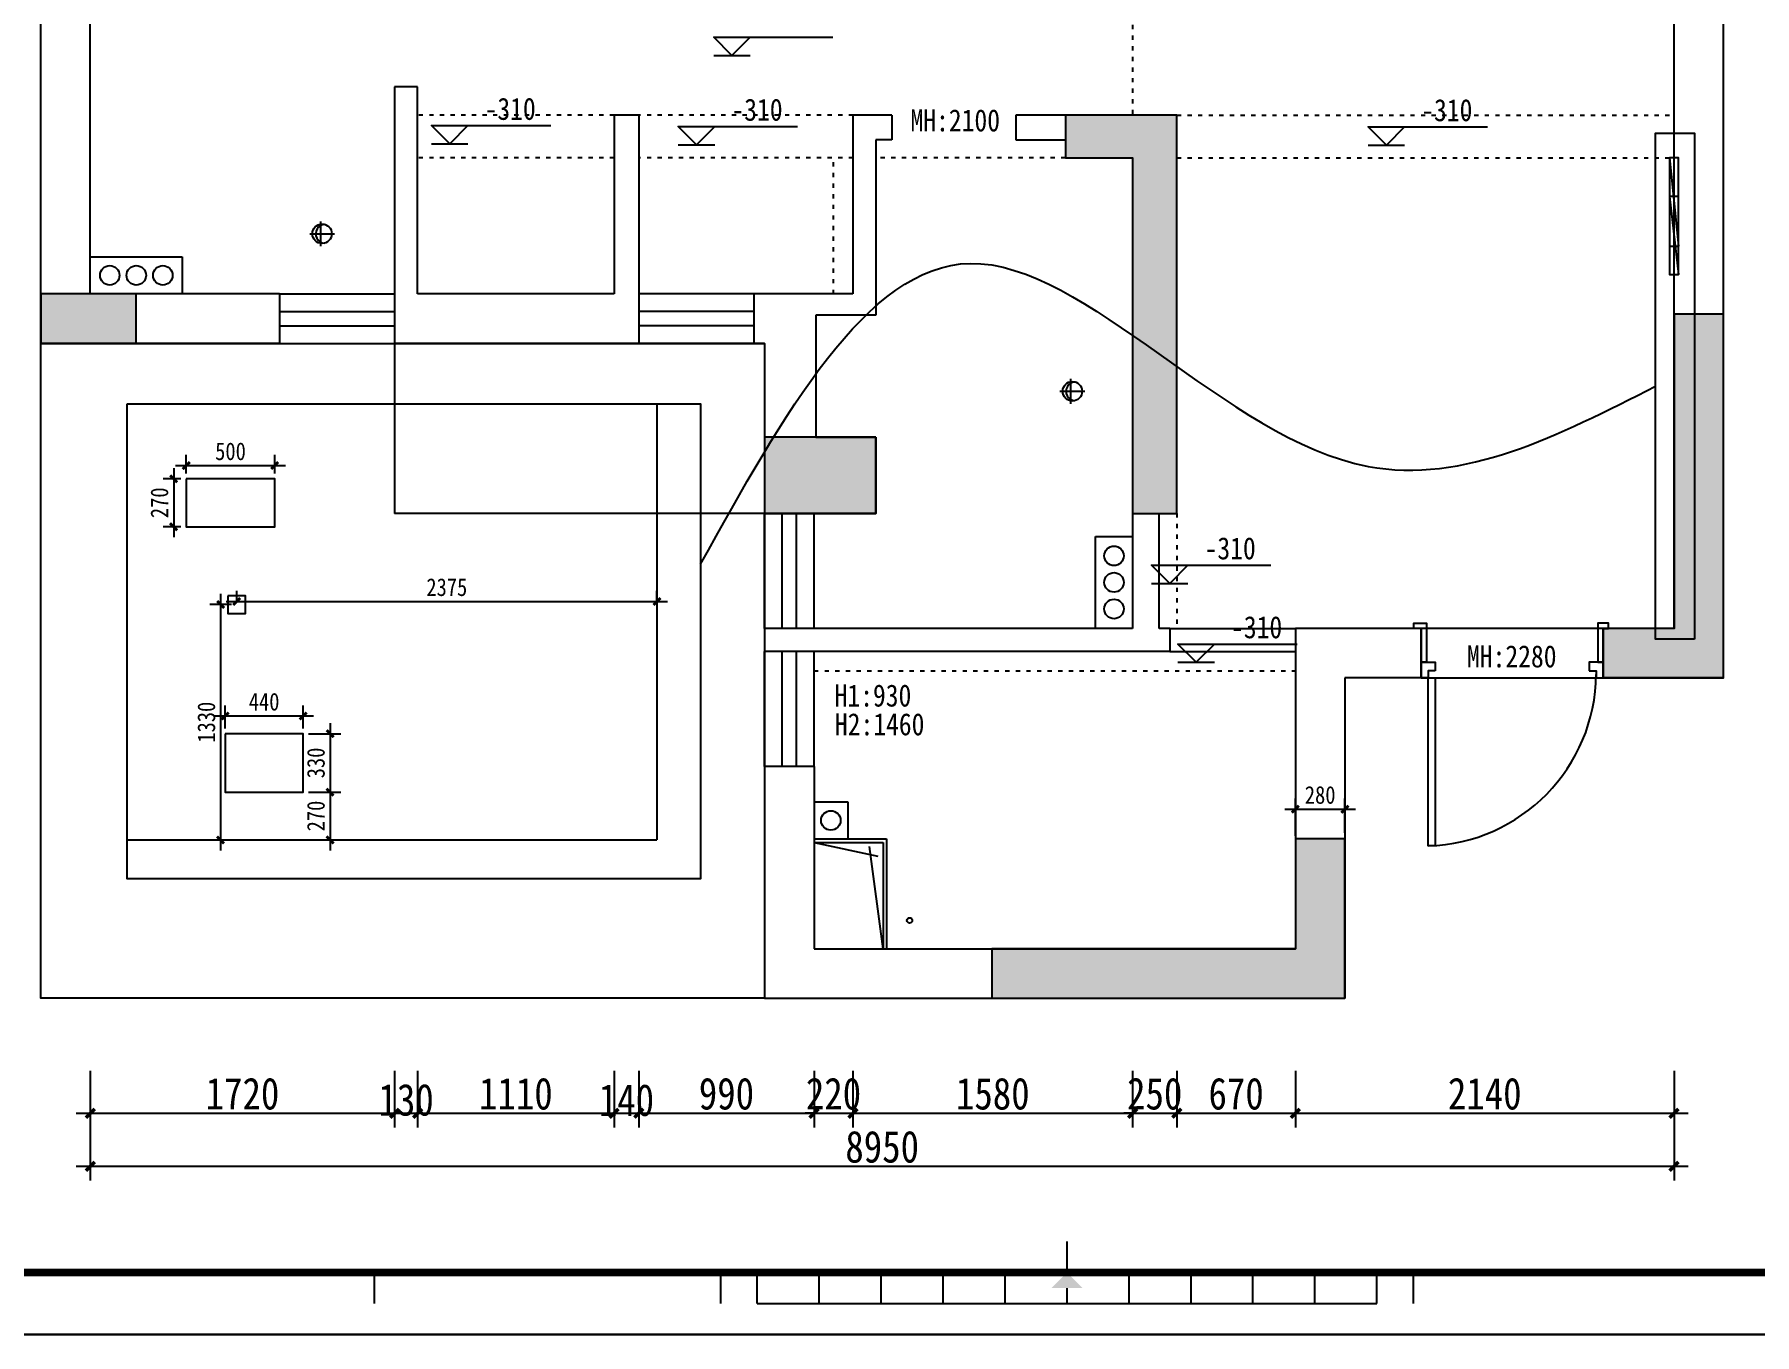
# Model space of a CAD drawing. Header units: millimetres. Extents: x 104198 to 1296755, y -81101 to 81453.
# Drawn here: x 661107 to 670828, y 66603 to 73950 of the extents above; entities that cross this region are included whole.
import ezdxf
from ezdxf.enums import TextEntityAlignment as Align

# ---------------------------------------------------------------- set-up
doc = ezdxf.new("R2010")
doc.units = ezdxf.units.MM
doc.header["$PDMODE"] = 3
doc.linetypes.add('100', pattern=[30, 12, -18])
doc.layers.get('Defpoints').update_dxf_attribs({"color": 250})
doc.layers.add('01-PL-墙体柱子', color=7, linetype='Continuous', lineweight=35)
for name, color, linetype in [('11-PL-原始门窗', 1, 'Continuous'), ('30-PL-平面文字说明', 1, 'Continuous'), ('4-门套', 1, 'Continuous'), ('图纸图框', 165, 'Continuous'), ('墙体', 7, 'Continuous'), ('窗户', 1, 'Continuous'), ('门', 250, 'Continuous')]:
    doc.layers.add(name, color=color, linetype=linetype)
doc.styles.add('新宋体', font='', dxfattribs={"width": 0.85})
doc.styles.add('黑体', font='simhei.ttf', dxfattribs={"width": 0.7})
doc.styles.get('新宋体').set_extended_font_data('NSimSun')
doc.dimstyles.new('平面内部标注', dxfattribs={"dimtxt": 100, "dimasz": 40, "dimexe": 60, "dimexo": 30, "dimgap": 30, "dimtad": 1, "dimdec": 0, "dimtxsty": '新宋体', "dimblk": 'ARCHTICK', "dimcen": 80, "dimdle": 60, "dimclrd": 8, "dimclre": 8, "dimclrt": 1, "dimadec": 0, "dimazin": 0, "dimtfac": 1, "dimtdec": 0, "dimtix": 1, "dimtmove": 2, "dimatfit": 3, "dimldrblk": 'DOT', "dimfxl": 150, "dimfxlon": 1, "dimarcsym": 0})
doc.dimstyles.new('平面外部尺寸', dxfattribs={"dimtxt": 180, "dimasz": 50, "dimexe": 80, "dimexo": 60, "dimgap": 20, "dimtad": 1, "dimdec": 0, "dimtxsty": '新宋体', "dimblk": 'ARCHTICK', "dimcen": 2.5, "dimdle": 80, "dimclrd": 8, "dimclre": 8, "dimclrt": 1, "dimadec": 0, "dimazin": 0, "dimtfac": 1, "dimtdec": 0, "dimtix": 1, "dimtmove": 2, "dimatfit": 3, "dimldrblk": 'DOT', "dimfxl": 1, "dimarcsym": 0})

# ---------------------------------------------------------------- blocks, each defined once
blk = doc.blocks.new('A3图框')
at = {"layer": '图纸图框', "color": 165}
for p, q in [((733389.5, -378617.2), (733389.5, -378442.2)), ((729475.3, -378792.3), (729475.3, -378617.2)), ((731432.4, -378792.3), (731432.4, -378617.2)), ((731638.9, -378792.3), (731638.9, -378617.2)), ((731989, -378792.3), (731989, -378617.2)), ((732339.2, -378792.3), (732339.2, -378617.2)), ((732689.3, -378792.3), (732689.3, -378617.2)), ((733039.4, -378792.3), (733039.4, -378617.2)), ((733739.6, -378792.3), (733739.6, -378617.2)), ((734089.7, -378792.3), (734089.7, -378617.2)), ((734439.8, -378792.3), (734439.8, -378617.2)), ((734789.9, -378792.3), (734789.9, -378617.2)), ((735140, -378792.3), (735140, -378617.2)), ((735346.5, -378792.3), (735346.5, -378617.2)), ((731638.9, -378792.3), (735140, -378792.3)), ((722525.1, -378968), (743525, -378968)), ((722525.1, -378968), (743525, -378968)), ((722525.1, -378968), (743525, -378968)), ((722525.1, -378968), (743525, -378968)), ((722525.1, -378968), (743525, -378968))]:
    blk.add_line(p, q, dxfattribs=at)
at = {"layer": '图纸图框', "color": 165, "const_width": 42}
blk.add_lwpolyline([(743174.9, -364468.9), (723400.4, -364468.9), (723400.4, -378617.2), (743174.9, -378617.2)], close=True, dxfattribs=at)
at = {"layer": '图纸图框', "color": 165, "const_width": 10.5}
blk.add_lwpolyline([(733389.5, -378704.8), (733389.5, -378792.3)], dxfattribs=at)
at = {"layer": '图纸图框', "color": 165}
blk.add_solid([(733477, -378704.8), (733301.9, -378704.8), (733389.5, -378617.2)], dxfattribs=at)
blk = doc.blocks.new('麦丰图框2017新')
at = {"layer": '图纸图框', "color": 165, "linetype": 'ByBlock', "lineweight": -2, "ltscale": 0.1}
blk.add_lwpolyline([(0, 297), (420, 297), (420, 0), (0, 0)], close=True, dxfattribs=at)
at = {"xscale": 0.02000000000000001, "yscale": 0.02000000000000001, "zscale": 0.02000000000000001}
blk.add_blockref('A3图框', (-14450.5, 7579.36), dxfattribs=at)
at = {"linetype": 'ByBlock', "ltscale": 9000, "style": '黑体', "width": 0.8}
blk.add_attdef('项目名称', text='', height=4.12, dxfattribs=at).set_placement((390.62, 167.58), align=Align.CENTER)
at = {"layer": '图纸图框', "color": 0, "linetype": 'ByBlock', "ltscale": 0.1, "style": '新宋体', "width": 0.85}
for tag, height, p in [('（00-00-000）', 3.75, (389.26, 143.49)), ('平面布置图', 4.13, (388.85, 99.63))]:
    blk.add_attdef(tag, text='', height=height, dxfattribs=at).set_placement(p, align=Align.MIDDLE)
at = {"layer": '图纸图框', "color": 0, "style": '新宋体', "width": 0.85}
for tag, p in [('P-01', (381.76, 78.3)), ('1:50', (406.06, 78.57))]:
    blk.add_attdef(tag, text='', height=2.06, dxfattribs=at).set_placement(p, align=Align.MIDDLE)
blk = doc.blocks.new('_ArchTick')
at = {"color": 2, "linetype": 'ByBlock', "const_width": 0.4}
blk.add_lwpolyline([(-0.5, -0.5), (0.5, 0.5)], dxfattribs=at)
blk = doc.blocks.new('*D344')
at = {"layer": '11-PL-原始门窗', "color": 8, "lineweight": -2, "transparency": 16777216}
for p, q in [((662125.4, 70098.7), (662685.4, 70098.7)), ((662185.4, 70028.3), (662185.4, 70158.7)), ((662625.4, 70028.3), (662625.4, 70158.7))]:
    blk.add_line(p, q, dxfattribs=at)
at = {"layer": 'Defpoints', "color": 0, "transparency": 16777216}
for p in [(662625.4, 70098.7), (662185.4, 69998.3), (662625.4, 69998.3)]:
    blk.add_point(p, dxfattribs=at)
at = {"layer": '11-PL-原始门窗', "color": 8, "lineweight": -2, "transparency": 16777216, "xscale": 40, "yscale": 40, "zscale": 40, "rotation": 180}
blk.add_blockref('_ArchTick', (662185.4, 70098.7), dxfattribs=at)
at = {"layer": '11-PL-原始门窗', "color": 8, "lineweight": -2, "transparency": 16777216, "xscale": 40, "yscale": 40, "zscale": 40}
blk.add_blockref('_ArchTick', (662625.4, 70098.7), dxfattribs=at)
at = {"layer": '11-PL-原始门窗', "color": 1, "transparency": 16777216, "insert": (662405.4, 70178.7), "char_height": 100, "attachment_point": 5, "style": '新宋体'}
blk.add_mtext('440', dxfattribs=at)
blk = doc.blocks.new('_Dot')
at = {"color": 2, "linetype": 'ByBlock', "lineweight": -2}
blk.add_line((-0.5, 0), (-1, 0), dxfattribs=at)
at = {"color": 2, "linetype": 'ByBlock', "const_width": 0.5}
blk.add_lwpolyline([(-0.25, 0, 1), (0.25, 0, 1)], format="xyb", close=True, dxfattribs=at)
blk = doc.blocks.new('*D345')
at = {"layer": '11-PL-原始门窗', "color": 8, "lineweight": -2, "transparency": 16777216}
for p, q in [((662655.4, 69998.3), (662838.4, 69998.3)), ((662778.4, 70058.3), (662778.4, 69608.3)), ((662655.4, 69668.3), (662838.4, 69668.3))]:
    blk.add_line(p, q, dxfattribs=at)
at = {"layer": 'Defpoints', "color": 0, "transparency": 16777216}
for p in [(662625.4, 69998.3), (662625.4, 69668.3), (662778.4, 69668.3)]:
    blk.add_point(p, dxfattribs=at)
at = {"layer": '11-PL-原始门窗', "color": 8, "lineweight": -2, "transparency": 16777216, "xscale": 40, "yscale": 40, "zscale": 40}
for p, rotation in [((662778.4, 69998.3), 90), ((662778.4, 69668.3), 270)]:
    blk.add_blockref('_ArchTick', p, dxfattribs=dict(at, rotation=rotation))
at = {"layer": '11-PL-原始门窗', "color": 1, "transparency": 16777216, "insert": (662698.4, 69833.3), "char_height": 100, "attachment_point": 5, "rotation": 90, "style": '新宋体'}
blk.add_mtext('330', dxfattribs=at)
blk = doc.blocks.new('*D346')
at = {"layer": '11-PL-原始门窗', "color": 8, "lineweight": -2, "transparency": 16777216}
for p, q in [((662778.4, 69728.3), (662778.4, 69338.3)), ((662655.4, 69668.3), (662838.4, 69668.3)), ((662728.9, 69398.3), (662838.4, 69398.3))]:
    blk.add_line(p, q, dxfattribs=at)
at = {"layer": 'Defpoints', "color": 0, "transparency": 16777216}
for p in [(662625.4, 69668.3), (662698.9, 69398.3), (662778.4, 69398.3)]:
    blk.add_point(p, dxfattribs=at)
at = {"layer": '11-PL-原始门窗', "color": 8, "lineweight": -2, "transparency": 16777216, "xscale": 40, "yscale": 40, "zscale": 40}
for p, rotation in [((662778.4, 69668.3), 90), ((662778.4, 69398.3), 270)]:
    blk.add_blockref('_ArchTick', p, dxfattribs=dict(at, rotation=rotation))
at = {"layer": '11-PL-原始门窗', "color": 1, "transparency": 16777216, "insert": (662698.4, 69533.3), "char_height": 100, "attachment_point": 5, "rotation": 90, "style": '新宋体'}
blk.add_mtext('270', dxfattribs=at)
blk = doc.blocks.new('*D347')
at = {"layer": '11-PL-原始门窗', "color": 8, "lineweight": -2, "transparency": 16777216}
for p, q in [((661965.4, 71468.3), (661965.4, 71573.7)), ((662465.4, 71468.3), (662465.4, 71573.7)), ((661905.4, 71513.7), (662525.4, 71513.7))]:
    blk.add_line(p, q, dxfattribs=at)
at = {"layer": 'Defpoints', "color": 0, "transparency": 16777216}
for p in [(662465.4, 71513.7), (661965.4, 71438.3), (662465.4, 71438.3)]:
    blk.add_point(p, dxfattribs=at)
at = {"layer": '11-PL-原始门窗', "color": 8, "lineweight": -2, "transparency": 16777216, "xscale": 40, "yscale": 40, "zscale": 40, "rotation": 180}
blk.add_blockref('_ArchTick', (661965.4, 71513.7), dxfattribs=at)
at = {"layer": '11-PL-原始门窗', "color": 8, "lineweight": -2, "transparency": 16777216, "xscale": 40, "yscale": 40, "zscale": 40}
blk.add_blockref('_ArchTick', (662465.4, 71513.7), dxfattribs=at)
at = {"layer": '11-PL-原始门窗', "color": 1, "transparency": 16777216, "insert": (662215.4, 71593.7), "char_height": 100, "attachment_point": 5, "style": '新宋体'}
blk.add_mtext('500', dxfattribs=at)
blk = doc.blocks.new('*D271')
at = {"layer": '11-PL-原始门窗', "color": 8, "lineweight": -2, "transparency": 16777216}
for p, q in [((662250.4, 70745.8), (662250.4, 70805.8)), ((664625.4, 70745.8), (664625.4, 70805.8)), ((662190.4, 70745.8), (664685.4, 70745.8))]:
    blk.add_line(p, q, dxfattribs=at)
at = {"layer": 'Defpoints', "color": 0, "transparency": 16777216}
for p in [(662250.4, 70728.3), (664625.4, 70745.8), (664625.4, 70728.3)]:
    blk.add_point(p, dxfattribs=at)
at = {"layer": '11-PL-原始门窗', "color": 8, "lineweight": -2, "transparency": 16777216, "xscale": 40, "yscale": 40, "zscale": 40, "rotation": 180}
blk.add_blockref('_ArchTick', (662250.4, 70745.8), dxfattribs=at)
at = {"layer": '11-PL-原始门窗', "color": 8, "lineweight": -2, "transparency": 16777216, "xscale": 40, "yscale": 40, "zscale": 40}
blk.add_blockref('_ArchTick', (664625.4, 70745.8), dxfattribs=at)
at = {"layer": '11-PL-原始门窗', "color": 1, "transparency": 16777216, "insert": (663437.9, 70825.8), "char_height": 100, "attachment_point": 5, "style": '新宋体'}
blk.add_mtext('2375', dxfattribs=at)
blk = doc.blocks.new('*D348')
at = {"layer": '11-PL-原始门窗', "color": 8, "lineweight": -2, "transparency": 16777216}
for p, q in [((662159.3, 70788.3), (662159.3, 69338.3)), ((662220.4, 70728.3), (662099.3, 70728.3)), ((662009.3, 69398.3), (662219.3, 69398.3))]:
    blk.add_line(p, q, dxfattribs=at)
at = {"layer": 'Defpoints', "color": 0, "transparency": 16777216}
for p in [(662250.4, 70728.3), (104628.7, 69398.3), (662159.3, 69398.3)]:
    blk.add_point(p, dxfattribs=at)
at = {"layer": '11-PL-原始门窗', "color": 8, "lineweight": -2, "transparency": 16777216, "xscale": 40, "yscale": 40, "zscale": 40}
for p, rotation in [((662159.3, 70728.3), 90), ((662159.3, 69398.3), 270)]:
    blk.add_blockref('_ArchTick', p, dxfattribs=dict(at, rotation=rotation))
at = {"layer": '11-PL-原始门窗', "color": 1, "transparency": 16777216, "insert": (662079.3, 70063.3), "char_height": 100, "attachment_point": 5, "rotation": 90, "style": '新宋体'}
blk.add_mtext('1330', dxfattribs=at)
blk = doc.blocks.new('*D349')
at = {"layer": '11-PL-原始门窗', "color": 8, "lineweight": -2, "transparency": 16777216}
for p, q in [((661894.3, 71498.3), (661894.3, 71108.3)), ((661935.4, 71438.3), (661834.3, 71438.3)), ((661935.4, 71168.3), (661834.3, 71168.3))]:
    blk.add_line(p, q, dxfattribs=at)
at = {"layer": 'Defpoints', "color": 0, "transparency": 16777216}
for p in [(661965.4, 71438.3), (661894.3, 71168.3), (661965.4, 71168.3)]:
    blk.add_point(p, dxfattribs=at)
at = {"layer": '11-PL-原始门窗', "color": 8, "lineweight": -2, "transparency": 16777216, "xscale": 40, "yscale": 40, "zscale": 40}
for p, rotation in [((661894.3, 71438.3), 90), ((661894.3, 71168.3), 270)]:
    blk.add_blockref('_ArchTick', p, dxfattribs=dict(at, rotation=rotation))
at = {"layer": '11-PL-原始门窗', "color": 1, "transparency": 16777216, "insert": (661814.3, 71303.3), "char_height": 100, "attachment_point": 5, "rotation": 90, "style": '新宋体'}
blk.add_mtext('270', dxfattribs=at)
blk = doc.blocks.new('*D350')
at = {"layer": '11-PL-原始门窗', "color": 8, "lineweight": -2, "transparency": 16777216}
for p, q in [((104493.7, 71168.3), (104283.7, 71168.3)), ((104343.7, 71228.3), (104343.7, 69338.3)), ((104343.7, 69398.3), (104283.7, 69398.3))]:
    blk.add_line(p, q, dxfattribs=at)
at = {"layer": 'Defpoints', "color": 0, "transparency": 16777216}
for p in [(661965.4, 71168.3), (104343.7, 69398.3), (104343.7, 69398.3)]:
    blk.add_point(p, dxfattribs=at)
at = {"layer": '11-PL-原始门窗', "color": 8, "lineweight": -2, "transparency": 16777216, "xscale": 40, "yscale": 40, "zscale": 40}
for p, rotation in [((104343.7, 71168.3), 90), ((104343.7, 69398.3), 270)]:
    blk.add_blockref('_ArchTick', p, dxfattribs=dict(at, rotation=rotation))
at = {"layer": '11-PL-原始门窗', "color": 1, "transparency": 16777216, "insert": (104263.7, 70283.3), "char_height": 100, "attachment_point": 5, "rotation": 90, "style": '新宋体'}
blk.add_mtext('1770', dxfattribs=at)
blk = doc.blocks.new('*D282')
at = {"layer": '30-PL-平面文字说明', "color": 8, "lineweight": -2, "transparency": 16777216}
for p, q in [((661423.1, 68093.5), (661423.1, 67773.5)), ((663143.1, 68093.5), (663143.1, 67773.5)), ((661343.1, 67853.5), (663223.1, 67853.5))]:
    blk.add_line(p, q, dxfattribs=at)
at = {"layer": 'Defpoints', "color": 0, "transparency": 16777216}
for p in [(661423.1, 68153.5), (663143.1, 68153.5), (663143.1, 67853.5)]:
    blk.add_point(p, dxfattribs=at)
at = {"layer": '30-PL-平面文字说明', "color": 8, "lineweight": -2, "transparency": 16777216, "xscale": 50, "yscale": 50, "zscale": 50, "rotation": 180}
blk.add_blockref('_ArchTick', (661423.1, 67853.5), dxfattribs=at)
at = {"layer": '30-PL-平面文字说明', "color": 8, "lineweight": -2, "transparency": 16777216, "xscale": 50, "yscale": 50, "zscale": 50}
blk.add_blockref('_ArchTick', (663143.1, 67853.5), dxfattribs=at)
at = {"layer": '30-PL-平面文字说明', "color": 1, "transparency": 16777216, "insert": (662283.1, 67963.5), "char_height": 180, "attachment_point": 5, "style": '新宋体'}
blk.add_mtext('1720', dxfattribs=at)
blk = doc.blocks.new('*D283')
at = {"layer": '30-PL-平面文字说明', "color": 8, "lineweight": -2, "transparency": 16777216}
for p, q in [((663143.1, 68093.5), (663143.1, 67773.5)), ((663273.1, 68093.5), (663273.1, 67773.5)), ((663063.1, 67853.5), (663353.1, 67853.5))]:
    blk.add_line(p, q, dxfattribs=at)
at = {"layer": 'Defpoints', "color": 0, "transparency": 16777216}
for p in [(663143.1, 68153.5), (663273.1, 68153.5), (663273.1, 67853.5)]:
    blk.add_point(p, dxfattribs=at)
at = {"layer": '30-PL-平面文字说明', "color": 8, "lineweight": -2, "transparency": 16777216, "xscale": 50, "yscale": 50, "zscale": 50, "rotation": 180}
blk.add_blockref('_ArchTick', (663143.1, 67853.5), dxfattribs=at)
at = {"layer": '30-PL-平面文字说明', "color": 8, "lineweight": -2, "transparency": 16777216, "xscale": 50, "yscale": 50, "zscale": 50}
blk.add_blockref('_ArchTick', (663273.1, 67853.5), dxfattribs=at)
at = {"layer": '30-PL-平面文字说明', "color": 1, "transparency": 16777216, "insert": (663208.1, 67928.6), "char_height": 180, "attachment_point": 5, "style": '新宋体'}
blk.add_mtext('130', dxfattribs=at)
blk = doc.blocks.new('*D284')
at = {"layer": '30-PL-平面文字说明', "color": 8, "lineweight": -2, "transparency": 16777216}
for p, q in [((663273.1, 68093.5), (663273.1, 67773.5)), ((664383.1, 68093.5), (664383.1, 67773.5)), ((663193.1, 67853.5), (664463.1, 67853.5))]:
    blk.add_line(p, q, dxfattribs=at)
at = {"layer": 'Defpoints', "color": 0, "transparency": 16777216}
for p in [(663273.1, 68153.5), (664383.1, 68153.5), (664383.1, 67853.5)]:
    blk.add_point(p, dxfattribs=at)
at = {"layer": '30-PL-平面文字说明', "color": 8, "lineweight": -2, "transparency": 16777216, "xscale": 50, "yscale": 50, "zscale": 50, "rotation": 180}
blk.add_blockref('_ArchTick', (663273.1, 67853.5), dxfattribs=at)
at = {"layer": '30-PL-平面文字说明', "color": 8, "lineweight": -2, "transparency": 16777216, "xscale": 50, "yscale": 50, "zscale": 50}
blk.add_blockref('_ArchTick', (664383.1, 67853.5), dxfattribs=at)
at = {"layer": '30-PL-平面文字说明', "color": 1, "transparency": 16777216, "insert": (663828.1, 67963.5), "char_height": 180, "attachment_point": 5, "style": '新宋体'}
blk.add_mtext('1110', dxfattribs=at)
blk = doc.blocks.new('*D285')
at = {"layer": '30-PL-平面文字说明', "color": 8, "lineweight": -2, "transparency": 16777216}
for p, q in [((664383.1, 68093.5), (664383.1, 67773.5)), ((664523.1, 68093.5), (664523.1, 67773.5)), ((664303.1, 67853.5), (664603.1, 67853.5))]:
    blk.add_line(p, q, dxfattribs=at)
at = {"layer": 'Defpoints', "color": 0, "transparency": 16777216}
for p in [(664383.1, 68153.5), (664523.1, 68153.5), (664523.1, 67853.5)]:
    blk.add_point(p, dxfattribs=at)
at = {"layer": '30-PL-平面文字说明', "color": 8, "lineweight": -2, "transparency": 16777216, "xscale": 50, "yscale": 50, "zscale": 50, "rotation": 180}
blk.add_blockref('_ArchTick', (664383.1, 67853.5), dxfattribs=at)
at = {"layer": '30-PL-平面文字说明', "color": 8, "lineweight": -2, "transparency": 16777216, "xscale": 50, "yscale": 50, "zscale": 50}
blk.add_blockref('_ArchTick', (664523.1, 67853.5), dxfattribs=at)
at = {"layer": '30-PL-平面文字说明', "color": 1, "transparency": 16777216, "insert": (664453.1, 67927.1), "char_height": 180, "attachment_point": 5, "style": '新宋体'}
blk.add_mtext('140', dxfattribs=at)
blk = doc.blocks.new('*D286')
at = {"layer": '30-PL-平面文字说明', "color": 8, "lineweight": -2, "transparency": 16777216}
for p, q in [((664523.1, 68093.5), (664523.1, 67773.5)), ((665513.1, 68093.5), (665513.1, 67773.5)), ((664443.1, 67853.5), (665593.1, 67853.5))]:
    blk.add_line(p, q, dxfattribs=at)
at = {"layer": 'Defpoints', "color": 0, "transparency": 16777216}
for p in [(664523.1, 68153.5), (665513.1, 68153.5), (665513.1, 67853.5)]:
    blk.add_point(p, dxfattribs=at)
at = {"layer": '30-PL-平面文字说明', "color": 8, "lineweight": -2, "transparency": 16777216, "xscale": 50, "yscale": 50, "zscale": 50, "rotation": 180}
blk.add_blockref('_ArchTick', (664523.1, 67853.5), dxfattribs=at)
at = {"layer": '30-PL-平面文字说明', "color": 8, "lineweight": -2, "transparency": 16777216, "xscale": 50, "yscale": 50, "zscale": 50}
blk.add_blockref('_ArchTick', (665513.1, 67853.5), dxfattribs=at)
at = {"layer": '30-PL-平面文字说明', "color": 1, "transparency": 16777216, "insert": (665018.1, 67963.5), "char_height": 180, "attachment_point": 5, "style": '新宋体'}
blk.add_mtext('990', dxfattribs=at)
blk = doc.blocks.new('*D287')
at = {"layer": '30-PL-平面文字说明', "color": 8, "lineweight": -2, "transparency": 16777216}
for p, q in [((665513.1, 68093.5), (665513.1, 67773.5)), ((665733.1, 68093.5), (665733.1, 67773.5)), ((665513.1, 67853.5), (665463.1, 67853.5)), ((665513.1, 67853.5), (665733.1, 67853.5)), ((665733.1, 67853.5), (665783.1, 67853.5))]:
    blk.add_line(p, q, dxfattribs=at)
at = {"layer": 'Defpoints', "color": 0, "transparency": 16777216}
for p in [(665513.1, 68153.5), (665733.1, 68153.5), (665733.1, 67853.5)]:
    blk.add_point(p, dxfattribs=at)
at = {"layer": '30-PL-平面文字说明', "color": 8, "lineweight": -2, "transparency": 16777216, "xscale": 50, "yscale": 50, "zscale": 50}
blk.add_blockref('_ArchTick', (665513.1, 67853.5), dxfattribs=at)
at = {"layer": '30-PL-平面文字说明', "color": 8, "lineweight": -2, "transparency": 16777216, "xscale": 50, "yscale": 50, "zscale": 50, "rotation": 180}
blk.add_blockref('_ArchTick', (665733.1, 67853.5), dxfattribs=at)
at = {"layer": '30-PL-平面文字说明', "color": 1, "transparency": 16777216, "insert": (665623.1, 67963.5), "char_height": 180, "attachment_point": 5, "style": '新宋体'}
blk.add_mtext('220', dxfattribs=at)
blk = doc.blocks.new('*D288')
at = {"layer": '30-PL-平面文字说明', "color": 8, "lineweight": -2, "transparency": 16777216}
for p, q in [((665733.1, 68093.5), (665733.1, 67773.5)), ((667313.1, 68093.5), (667313.1, 67773.5)), ((665653.1, 67853.5), (667393.1, 67853.5))]:
    blk.add_line(p, q, dxfattribs=at)
at = {"layer": 'Defpoints', "color": 0, "transparency": 16777216}
for p in [(665733.1, 68153.5), (667313.1, 68153.5), (667313.1, 67853.5)]:
    blk.add_point(p, dxfattribs=at)
at = {"layer": '30-PL-平面文字说明', "color": 8, "lineweight": -2, "transparency": 16777216, "xscale": 50, "yscale": 50, "zscale": 50, "rotation": 180}
blk.add_blockref('_ArchTick', (665733.1, 67853.5), dxfattribs=at)
at = {"layer": '30-PL-平面文字说明', "color": 8, "lineweight": -2, "transparency": 16777216, "xscale": 50, "yscale": 50, "zscale": 50}
blk.add_blockref('_ArchTick', (667313.1, 67853.5), dxfattribs=at)
at = {"layer": '30-PL-平面文字说明', "color": 1, "transparency": 16777216, "insert": (666523.1, 67963.5), "char_height": 180, "attachment_point": 5, "style": '新宋体'}
blk.add_mtext('1580', dxfattribs=at)
blk = doc.blocks.new('*D289')
at = {"layer": '30-PL-平面文字说明', "color": 8, "lineweight": -2, "transparency": 16777216}
for p, q in [((667313.1, 68093.5), (667313.1, 67773.5)), ((667563.1, 68093.5), (667563.1, 67773.5)), ((667313.1, 67853.5), (667263.1, 67853.5)), ((667313.1, 67853.5), (667563.1, 67853.5)), ((667563.1, 67853.5), (667613.1, 67853.5))]:
    blk.add_line(p, q, dxfattribs=at)
at = {"layer": 'Defpoints', "color": 0, "transparency": 16777216}
for p in [(667313.1, 68153.5), (667563.1, 68153.5), (667563.1, 67853.5)]:
    blk.add_point(p, dxfattribs=at)
at = {"layer": '30-PL-平面文字说明', "color": 8, "lineweight": -2, "transparency": 16777216, "xscale": 50, "yscale": 50, "zscale": 50}
blk.add_blockref('_ArchTick', (667313.1, 67853.5), dxfattribs=at)
at = {"layer": '30-PL-平面文字说明', "color": 8, "lineweight": -2, "transparency": 16777216, "xscale": 50, "yscale": 50, "zscale": 50, "rotation": 180}
blk.add_blockref('_ArchTick', (667563.1, 67853.5), dxfattribs=at)
at = {"layer": '30-PL-平面文字说明', "color": 1, "transparency": 16777216, "insert": (667438.1, 67963.5), "char_height": 180, "attachment_point": 5, "style": '新宋体'}
blk.add_mtext('250', dxfattribs=at)
blk = doc.blocks.new('*D290')
at = {"layer": '30-PL-平面文字说明', "color": 8, "lineweight": -2, "transparency": 16777216}
for p, q in [((667563.1, 68093.5), (667563.1, 67773.5)), ((668233.1, 68093.5), (668233.1, 67773.5)), ((667483.1, 67853.5), (668313.1, 67853.5))]:
    blk.add_line(p, q, dxfattribs=at)
at = {"layer": 'Defpoints', "color": 0, "transparency": 16777216}
for p in [(667563.1, 68153.5), (668233.1, 68153.5), (668233.1, 67853.5)]:
    blk.add_point(p, dxfattribs=at)
at = {"layer": '30-PL-平面文字说明', "color": 8, "lineweight": -2, "transparency": 16777216, "xscale": 50, "yscale": 50, "zscale": 50, "rotation": 180}
blk.add_blockref('_ArchTick', (667563.1, 67853.5), dxfattribs=at)
at = {"layer": '30-PL-平面文字说明', "color": 8, "lineweight": -2, "transparency": 16777216, "xscale": 50, "yscale": 50, "zscale": 50}
blk.add_blockref('_ArchTick', (668233.1, 67853.5), dxfattribs=at)
at = {"layer": '30-PL-平面文字说明', "color": 1, "transparency": 16777216, "insert": (667898.1, 67963.5), "char_height": 180, "attachment_point": 5, "style": '新宋体'}
blk.add_mtext('670', dxfattribs=at)
blk = doc.blocks.new('*D291')
at = {"layer": '30-PL-平面文字说明', "color": 8, "lineweight": -2, "transparency": 16777216}
for p, q in [((668233.1, 68093.5), (668233.1, 67773.5)), ((670373.1, 68093.5), (670373.1, 67773.5)), ((668153.1, 67853.5), (670453.1, 67853.5))]:
    blk.add_line(p, q, dxfattribs=at)
at = {"layer": 'Defpoints', "color": 0, "transparency": 16777216}
for p in [(668233.1, 68153.5), (670373.1, 68153.5), (670373.1, 67853.5)]:
    blk.add_point(p, dxfattribs=at)
at = {"layer": '30-PL-平面文字说明', "color": 8, "lineweight": -2, "transparency": 16777216, "xscale": 50, "yscale": 50, "zscale": 50, "rotation": 180}
blk.add_blockref('_ArchTick', (668233.1, 67853.5), dxfattribs=at)
at = {"layer": '30-PL-平面文字说明', "color": 8, "lineweight": -2, "transparency": 16777216, "xscale": 50, "yscale": 50, "zscale": 50}
blk.add_blockref('_ArchTick', (670373.1, 67853.5), dxfattribs=at)
at = {"layer": '30-PL-平面文字说明', "color": 1, "transparency": 16777216, "insert": (669303.1, 67963.5), "char_height": 180, "attachment_point": 5, "style": '新宋体'}
blk.add_mtext('2140', dxfattribs=at)
blk = doc.blocks.new('*D292')
at = {"layer": '30-PL-平面文字说明', "color": 8, "lineweight": -2, "transparency": 16777216}
for p, q in [((661423.1, 68093.5), (661423.1, 67473.5)), ((670373.1, 68093.5), (670373.1, 67473.5)), ((670453.1, 67553.5), (661343.1, 67553.5))]:
    blk.add_line(p, q, dxfattribs=at)
at = {"layer": 'Defpoints', "color": 0, "transparency": 16777216}
for p in [(661423.1, 68153.5), (670373.1, 68153.5), (661423.1, 67553.5)]:
    blk.add_point(p, dxfattribs=at)
at = {"layer": '30-PL-平面文字说明', "color": 8, "lineweight": -2, "transparency": 16777216, "xscale": 50, "yscale": 50, "zscale": 50, "rotation": 180}
blk.add_blockref('_ArchTick', (661423.1, 67553.5), dxfattribs=at)
at = {"layer": '30-PL-平面文字说明', "color": 8, "lineweight": -2, "transparency": 16777216, "xscale": 50, "yscale": 50, "zscale": 50}
blk.add_blockref('_ArchTick', (670373.1, 67553.5), dxfattribs=at)
at = {"layer": '30-PL-平面文字说明', "color": 1, "transparency": 16777216, "insert": (665898.1, 67663.5), "char_height": 180, "attachment_point": 5, "style": '新宋体'}
blk.add_mtext('8950', dxfattribs=at)
blk = doc.blocks.new('*D351')
at = {"layer": '30-PL-平面文字说明', "color": 8, "lineweight": -2, "transparency": 16777216}
for p, q in [((668233.1, 69421.8), (668233.1, 69631.8)), ((668513.1, 69438.5), (668513.1, 69631.8)), ((668173.1, 69571.8), (668573.1, 69571.8))]:
    blk.add_line(p, q, dxfattribs=at)
at = {"layer": 'Defpoints', "color": 0, "transparency": 16777216}
for p in [(668513.1, 69571.8), (668513.1, 69408.5), (668233.1, 69383.9)]:
    blk.add_point(p, dxfattribs=at)
at = {"layer": '30-PL-平面文字说明', "color": 8, "lineweight": -2, "transparency": 16777216, "xscale": 40, "yscale": 40, "zscale": 40, "rotation": 180}
blk.add_blockref('_ArchTick', (668233.1, 69571.8), dxfattribs=at)
at = {"layer": '30-PL-平面文字说明', "color": 8, "lineweight": -2, "transparency": 16777216, "xscale": 40, "yscale": 40, "zscale": 40}
blk.add_blockref('_ArchTick', (668513.1, 69571.8), dxfattribs=at)
at = {"layer": '30-PL-平面文字说明', "color": 1, "transparency": 16777216, "insert": (668373.1, 69651.8), "char_height": 100, "attachment_point": 5, "style": '新宋体'}
blk.add_mtext('280', dxfattribs=at)

msp = doc.modelspace()

# ---------------------------------------------------------------- hatches: boundary and pattern name
at = {"layer": '01-PL-墙体柱子', "lineweight": -2, "ltscale": 10}
for points in [[(667313.1, 71243.5), (667563.1, 71243.5), (667563.1, 73493.5), (666933.1, 73493.5), (666933.1, 73253.5), (667313.1, 73253.5)], [(661683.1, 72483.5), (661143.1, 72483.5), (661143.1, 72203.5), (661683.1, 72203.5)], [(669973.1, 70593.5), (669973.1, 70313.5), (670653.1, 70313.5), (670653.1, 72368.5), (670373.1, 72368.5), (670373.1, 70593.5)], [(665863.1, 71673.5), (665233.1, 71673.5), (665233.1, 71243.5), (665863.1, 71243.5)], [(668513.1, 69403.5), (668233.1, 69403.5), (668233.1, 68783.5), (666518.1, 68783.5), (666518.1, 68503.5), (668513.1, 68503.5)]]:
    msp.add_hatch(color=8, dxfattribs=at).paths.add_polyline_path(points)

# ---------------------------------------------------------------- linework, layer by layer
at = {"color": 8, "linetype": '100', "ltscale": 2}
for p, q in [((667313.1, 75743.5), (667313.1, 73493.5)), ((664383.1, 73493.5), (663273.1, 73493.5)), ((665733.1, 73493.5), (664523.1, 73493.5)), ((667563.1, 73493.5), (670373.1, 73493.5)), ((664383.1, 73253.5), (663273.1, 73253.5)), ((665733.1, 73253.5), (664523.1, 73253.5)), ((665623.1, 72483.5), (665623.1, 73253.5)), ((666933.1, 73253.5), (665863.1, 73253.5)), ((667563.1, 73253.5), (670373.1, 73253.5)), ((667563.1, 71243.5), (667563.1, 70593.5)), ((665513.1, 70353.5), (668233.1, 70353.5))]:
    msp.add_line(p, q, dxfattribs=at)
at = {"color": 8}
for p, q in [((662662.9, 72823.5), (662803.2, 72823.5)), ((662723.1, 72893.6), (662723.1, 72753.3)), ((666963.1, 72003.6), (666963.1, 71863.3)), ((666902.9, 71933.5), (667043.2, 71933.5))]:
    msp.add_line(p, q, dxfattribs=at)
at = {"color": 1}
for points in [[(661143.1, 72203.5), (665233.1, 72203.5), (665233.1, 68503.5), (661143.1, 68503.5)], [(669023.6, 70353.7), (668983.3, 70353.7), (668983.3, 70313.5), (668943.1, 70313.5), (668943.1, 70403.5), (669023.6, 70403.5)], [(669892.6, 70353.7), (669932.8, 70353.7), (669932.8, 70313.5), (669973.1, 70313.5), (669973.1, 70403.5), (669892.6, 70403.5)], [(669023.6, 70313.5), (669023.6, 69364.2), (668983.3, 69364.2), (668983.3, 70313.5)]]:
    msp.add_lwpolyline(points, close=True, dxfattribs=at)
for centre in [(662733.1, 72823.5), (666973.1, 71933.5)]:
    msp.add_circle(centre, 55, dxfattribs=at)
for centre in [(662749.2, 72822.9), (666989.2, 71932.9)]:
    msp.add_arc(centre, 52.5, 87.64554, 268.22211, dxfattribs=at)
at = {"color": 8, "linetype": 'ByBlock'}
msp.add_arc((668954.3, 70342.4), 978.6, 271.70158, 359.4855, dxfattribs=at)
at = {"layer": '01-PL-墙体柱子', "color": 8, "lineweight": -2, "ltscale": 10}
for points in [[(667313.1, 71243.5), (667563.1, 71243.5), (667563.1, 73493.5), (666933.1, 73493.5), (666933.1, 73253.5), (667313.1, 73253.5), (667313.1, 71243.5)], [(669973.1, 70593.5), (669973.1, 70313.5), (670653.1, 70313.5), (670653.1, 72368.5), (670373.1, 72368.5), (670373.1, 70593.5), (669973.1, 70593.5)]]:
    msp.add_lwpolyline(points, dxfattribs=at)
for points in [[(661683.1, 72483.5), (661143.1, 72483.5), (661143.1, 72203.5), (661683.1, 72203.5)], [(665863.1, 71673.5), (665233.1, 71673.5), (665233.1, 71243.5), (665863.1, 71243.5)], [(668513.1, 69403.5), (668233.1, 69403.5), (668233.1, 68783.5), (666518.1, 68783.5), (666518.1, 68503.5), (668513.1, 68503.5)]]:
    msp.add_lwpolyline(points, close=True, dxfattribs=at)
at = {"layer": '11-PL-原始门窗', "color": 251}
for p, q in [((662493.1, 72383.5), (663143.1, 72383.5)), ((665173.1, 72383.5), (664523.1, 72383.5)), ((662493.1, 72303.5), (663143.1, 72303.5)), ((665173.1, 72303.5), (664523.1, 72303.5)), ((665333.1, 70593.5), (665333.1, 71243.5)), ((665413.1, 70593.5), (665413.1, 71243.5)), ((665333.1, 69813.5), (665333.1, 70463.5)), ((665413.1, 69813.5), (665413.1, 70463.5))]:
    msp.add_line(p, q, dxfattribs=at)
at = {"layer": '11-PL-原始门窗', "color": 7}
for p in [(664625.4, 71863.4), (661632.3, 69398.3)]:
    msp.add_line(p, (664625.4, 69398.3), dxfattribs=at)
at = {"layer": '11-PL-原始门窗', "color": 251}
for points in [[(670488.3, 70533.1), (670267.3, 70533.1), (670267.3, 73392), (670488.3, 73392)], [(661632.3, 71863.4), (664872, 71863.4), (664872, 69178.7), (661632.3, 69178.7)]]:
    msp.add_lwpolyline(points, close=True, dxfattribs=at)
at = {"layer": '11-PL-原始门窗', "color": 1}
for points in [[(670348.1, 73253.5), (670348.1, 72753.5), (670398.1, 72753.5), (670398.1, 73253.5), (670348.1, 73253.5), (670398.1, 72753.5)], [(670348.1, 73033.5), (670348.1, 72593.5), (670398.1, 72593.5), (670398.1, 73033.5), (670348.1, 73033.5), (670398.1, 72593.5)], [(661965.4, 71438.3), (661965.4, 71168.3), (662465.4, 71168.3), (662465.4, 71438.3), (661965.4, 71438.3)], [(662200.4, 70778.3), (662200.4, 70678.3), (662300.4, 70678.3), (662300.4, 70778.3), (662200.4, 70778.3)], [(662185.4, 69998.3), (662185.4, 69668.3), (662625.4, 69668.3), (662625.4, 69998.3), (662185.4, 69998.3)]]:
    msp.add_lwpolyline(points, dxfattribs=at)
at = {"layer": '11-PL-原始门窗', "color": 251}
msp.add_spline([(664872, 70955.7), (666394.9, 72656.2), (668643.7, 71509.2), (670267.3, 71962.5)], degree=3, dxfattribs=at)
at = {"layer": '30-PL-平面文字说明', "ltscale": 10}
for p, q in [((664945.8, 73831.6), (665152.1, 73831.6)), ((663351.2, 73331.4), (663557.4, 73331.4)), ((664746.1, 73326.4), (664952.4, 73326.4)), ((668644.2, 73323.9), (668850.5, 73323.9)), ((667419.9, 70848), (667626.2, 70848)), ((667569.4, 70402), (667775.6, 70402))]:
    msp.add_line(p, q, dxfattribs=at)
at = {"layer": '30-PL-平面文字说明'}
for p in [(663143.1, 72203.5), (665233.1, 71243.5)]:
    msp.add_line(p, (663143.1, 71243.5), dxfattribs=at)
at = {"layer": '30-PL-平面文字说明', "ltscale": 10}
for points in [[(665152.1, 73934.8), (665049, 73831.6), (664945.8, 73934.8), (665619.8, 73934.8)], [(663557.4, 73434.5), (663454.3, 73331.4), (663351.2, 73434.5), (664025.1, 73434.5)], [(664952.4, 73429.5), (664849.2, 73326.4), (664746.1, 73429.5), (665420, 73429.5)], [(668850.5, 73427.1), (668747.3, 73323.9), (668644.2, 73427.1), (669318.1, 73427.1)], [(667626.2, 70951.1), (667523, 70848), (667419.9, 70951.1), (668093.8, 70951.1)], [(667775.6, 70505.1), (667672.5, 70402), (667569.4, 70505.1), (668243.3, 70505.1)]]:
    msp.add_lwpolyline(points, dxfattribs=at)
at = {"layer": '4-门套', "color": 1}
for points in [[(668943.1, 70403.5), (668943.1, 70403.5), (668943.1, 70593.5), (668903.1, 70593.5), (668903.1, 70623.5), (668973.1, 70623.5), (668973.1, 70403.5), (668943.1, 70403.5)], [(669973.1, 70403.5), (669973.1, 70403.5), (669973.1, 70593.5), (670003.1, 70593.5), (670003.1, 70623.5), (669943.1, 70623.5), (669943.1, 70403.5), (669973.1, 70403.5)]]:
    msp.add_lwpolyline(points, dxfattribs=at)
at = {"layer": '墙体', "color": 7}
for p, q in [((670653.1, 70313.5), (670653.1, 79333.5)), ((661143.1, 72203.5), (661143.1, 77803.5)), ((670373.1, 70593.5), (670373.1, 77553.5)), ((661423.1, 72483.5), (661423.1, 74463.5)), ((663273.1, 73653.5), (663143.1, 73653.5)), ((663143.1, 73653.5), (663143.1, 72483.5)), ((663273.1, 72483.5), (663273.1, 73653.5)), ((664523.1, 73493.5), (664383.1, 73493.5)), ((664383.1, 73493.5), (664383.1, 72483.5)), ((664523.1, 73493.5), (664523.1, 72483.5)), ((665953.1, 73493.5), (665733.1, 73493.5)), ((665733.1, 73493.5), (665733.1, 72483.5)), ((665953.1, 73493.5), (665953.1, 73353.5)), ((667563.1, 73493.5), (666653.1, 73493.5)), ((666653.1, 73493.5), (666653.1, 73353.5)), ((666933.1, 73493.5), (666933.1, 73253.5)), ((667563.1, 71243.5), (667563.1, 73493.5)), ((665953.1, 73353.5), (665863.1, 73353.5)), ((665863.1, 73353.5), (665863.1, 72363.5)), ((666653.1, 73353.5), (666933.1, 73353.5)), ((666933.1, 73253.5), (667313.1, 73253.5)), ((667313.1, 73253.5), (667313.1, 70593.5)), ((662493.1, 72483.5), (661423.1, 72483.5)), ((662493.1, 72483.5), (662493.1, 72203.5)), ((663143.1, 72483.5), (663143.1, 72203.5)), ((664383.1, 72483.5), (663273.1, 72483.5)), ((664523.1, 72483.5), (664523.1, 72203.5)), ((665733.1, 72483.5), (665173.1, 72483.5)), ((665173.1, 72483.5), (665173.1, 72203.5)), ((665863.1, 72363.5), (665523.1, 72363.5)), ((665523.1, 72363.5), (665523.1, 71673.5)), ((662493.1, 72203.5), (661143.1, 72203.5)), ((664523.1, 72203.5), (663143.1, 72203.5)), ((665233.1, 72203.5), (665173.1, 72203.5)), ((665233.1, 72203.5), (665233.1, 71243.5)), ((665523.1, 71673.5), (665863.1, 71673.5)), ((665863.1, 71673.5), (665863.1, 71243.5)), ((665513.1, 71243.5), (665233.1, 71243.5)), ((665863.1, 71243.5), (665513.1, 71243.5)), ((667313.1, 71243.5), (667563.1, 71243.5)), ((667463.1, 70593.5), (667463.1, 71243.5)), ((665513.1, 70593.5), (665233.1, 70593.5)), ((665233.1, 70593.5), (665233.1, 70463.5)), ((667313.1, 70593.5), (665513.1, 70593.5)), ((667523.1, 70593.5), (667463.1, 70593.5)), ((667523.1, 70593.5), (667523.1, 70463.5)), ((668943.1, 70593.5), (668233.1, 70593.5)), ((668233.1, 70593.5), (668233.1, 68783.5)), ((668943.1, 70593.5), (668943.1, 70313.5)), ((670373.1, 70593.5), (669973.1, 70593.5)), ((669973.1, 70593.5), (669973.1, 70313.5)), ((665513.1, 70463.5), (665233.1, 70463.5)), ((667523.1, 70463.5), (665513.1, 70463.5)), ((668943.1, 70313.5), (668513.1, 70313.5)), ((668513.1, 70313.5), (668513.1, 68503.5)), ((670653.1, 70313.5), (669973.1, 70313.5)), ((665513.1, 69813.5), (665233.1, 69813.5)), ((665233.1, 69813.5), (665233.1, 68503.5)), ((665513.1, 69813.5), (665513.1, 68783.5)), ((665513.1, 68783.5), (668233.1, 68783.5)), ((665233.1, 68503.5), (668513.1, 68503.5))]:
    msp.add_line(p, q, dxfattribs=at)
at = {"layer": '墙体', "color": 251}
for p, q in [((661423.1, 72693.5), (661943.1, 72693.5)), ((661943.1, 72693.5), (661943.1, 72483.5)), ((667103.1, 70593.5), (667103.1, 71113.5)), ((667103.1, 71113.5), (667313.1, 71113.5)), ((665513.1, 69613.5), (665703.1, 69613.5)), ((665703.1, 69613.5), (665703.1, 69403.5))]:
    msp.add_line(p, q, dxfattribs=at)
at = {"layer": '墙体', "color": 8}
for p, q in [((665513.1, 69403.5), (665923.1, 69403.5)), ((665513.1, 69383.5), (665903.1, 69383.5)), ((665903.1, 69383.5), (665903.1, 68783.5)), ((665923.1, 69403.5), (665923.1, 68783.5))]:
    msp.add_line(p, q, dxfattribs=at)
at = {"layer": '墙体', "color": 250}
for p, q in [((665513.1, 69383.5), (665874.3, 69306)), ((665903.1, 68783.5), (665826.5, 69360.8))]:
    msp.add_line(p, q, dxfattribs=at)
at = {"layer": '墙体', "color": 1}
for centre, radius in [((661533.1, 72588.5), 55), ((661683.1, 72588.5), 55), ((661833.1, 72588.5), 55), ((667208.1, 71003.5), 55), ((667208.1, 70853.5), 55), ((667208.1, 70703.5), 55), ((665608.1, 69508.5), 55), ((666053.1, 68943.5), 15)]:
    msp.add_circle(centre, radius, dxfattribs=at)
at = {"layer": '窗户', "color": 1}
for p, q in [((662493.1, 72483.5), (663143.1, 72483.5)), ((665173.1, 72483.5), (664523.1, 72483.5)), ((662493.1, 72203.5), (663143.1, 72203.5)), ((665173.1, 72203.5), (664523.1, 72203.5)), ((665233.1, 70593.5), (665233.1, 71243.5)), ((665513.1, 70593.5), (665513.1, 71243.5)), ((665233.1, 69813.5), (665233.1, 70463.5)), ((665513.1, 69813.5), (665513.1, 70463.5))]:
    msp.add_line(p, q, dxfattribs=at)
at = {"layer": '门', "color": 250}
for p, q in [((667523.1, 70593.5), (668233.1, 70593.5)), ((669973.1, 70593.5), (668943.1, 70593.5)), ((667523.1, 70463.5), (668233.1, 70463.5)), ((668943.1, 70313.5), (669973.1, 70313.5))]:
    msp.add_line(p, q, dxfattribs=at)

# ---------------------------------------------------------------- block references
at = {"linetype": 'ByBlock', "xscale": 50.00095976796001, "yscale": 50.0009597680255, "zscale": 50.00095976802441}
msp.add_blockref('麦丰图框2017新', (656078.3, 66602.9), dxfattribs=at)

# ---------------------------------------------------------------- texts
at = {"layer": '30-PL-平面文字说明', "ltscale": 10, "style": '新宋体', "width": 0.85}
for p in [(663651.2, 73467.2), (665046.2, 73462.2), (668944.3, 73459.7), (667720, 70983.8), (667869.5, 70537.8)]:
    msp.add_text('-310', height=125, dxfattribs=at).set_placement(p)
at = {"layer": '30-PL-平面文字说明', "color": 1, "style": '新宋体', "width": 0.85}
for s, p in [('MH:2100', (666058, 73402)), ('MH:2280', (669202.9, 70373.2)), ('H1:930', (665629.1, 70151.9)), ('H2:1460', (665630.9, 69989.4))]:
    msp.add_text(s, height=125, dxfattribs=at).set_placement(p)

# ---------------------------------------------------------------- dimensions: what is measured, and where the dimension line sits
at = {"layer": '11-PL-原始门窗', "color": 1}
for base, p1, p2, picture, middle in [((662465.4, 71513.7), (661965.4, 71438.3), (662465.4, 71438.3), '*D347', (662215.4, 71593.7)), ((664625.4, 70745.8), (662250.4, 70728.3), (664625.4, 70728.3), '*D271', (663437.9, 70825.8)), ((662625.4, 70098.7), (662185.4, 69998.3), (662625.4, 69998.3), '*D344', (662405.4, 70178.7))]:
    dim = msp.add_linear_dim(base=base, p1=p1, p2=p2, dimstyle='平面内部标注', dxfattribs=at)
    dim.commit()
    dim.dimension.update_dxf_attribs({"geometry": picture, "text_midpoint": middle})
for base, p1, p2, picture, middle in [((661894.3, 71168.3), (661965.4, 71438.3), (661965.4, 71168.3), '*D349', (661814.3, 71303.3)), ((104343.7, 69398.3), (661965.4, 71168.3), (104343.7, 69398.3), '*D350', (104263.7, 70283.3)), ((662159.3, 69398.3), (662250.4, 70728.3), (104628.7, 69398.3), '*D348', (662079.3, 70063.3)), ((662778.4, 69668.3), (662625.4, 69998.3), (662625.4, 69668.3), '*D345', (662698.4, 69833.3)), ((662778.4, 69398.3), (662625.4, 69668.3), (662698.9, 69398.3), '*D346', (662698.4, 69533.3))]:
    dim = msp.add_linear_dim(base=base, p1=p1, p2=p2, angle=90, dimstyle='平面内部标注', dxfattribs=at)
    dim.commit()
    dim.dimension.update_dxf_attribs({"geometry": picture, "text_midpoint": middle})
at = {"layer": '30-PL-平面文字说明'}
dim = msp.add_linear_dim(base=(668513.1, 69571.8), p1=(668233.1, 69383.9), p2=(668513.1, 69408.5), dimstyle='平面内部标注', dxfattribs=at)
dim.commit()
dim.dimension.update_dxf_attribs({"geometry": '*D351', "text_midpoint": (668373.1, 69651.8)})
at = {"layer": '30-PL-平面文字说明', "color": 251}
for base, p1, p2, picture, middle in [((663143.1, 67853.5), (661423.1, 68153.5), (663143.1, 68153.5), '*D282', (662283.1, 67963.5)), ((661423.1, 67553.5), (670373.1, 68153.5), (661423.1, 68153.5), '*D292', (665898.1, 67663.5)), ((664383.1, 67853.5), (663273.1, 68153.5), (664383.1, 68153.5), '*D284', (663828.1, 67963.5)), ((665513.1, 67853.5), (664523.1, 68153.5), (665513.1, 68153.5), '*D286', (665018.1, 67963.5)), ((665733.1, 67853.5), (665513.1, 68153.5), (665733.1, 68153.5), '*D287', (665623.1, 67963.5)), ((667313.1, 67853.5), (665733.1, 68153.5), (667313.1, 68153.5), '*D288', (666523.1, 67963.5)), ((667563.1, 67853.5), (667313.1, 68153.5), (667563.1, 68153.5), '*D289', (667438.1, 67963.5)), ((668233.1, 67853.5), (667563.1, 68153.5), (668233.1, 68153.5), '*D290', (667898.1, 67963.5)), ((670373.1, 67853.5), (668233.1, 68153.5), (670373.1, 68153.5), '*D291', (669303.1, 67963.5))]:
    dim = msp.add_linear_dim(base=base, p1=p1, p2=p2, dimstyle='平面外部尺寸', dxfattribs=at)
    dim.commit()
    dim.dimension.update_dxf_attribs({"geometry": picture, "text_midpoint": middle})
for base, p1, p2, picture, middle in [((663273.1, 67853.5), (663143.1, 68153.5), (663273.1, 68153.5), '*D283', (663208.1, 67928.6)), ((664523.1, 67853.5), (664383.1, 68153.5), (664523.1, 68153.5), '*D285', (664453.1, 67927.1))]:
    dim = msp.add_linear_dim(base=base, p1=p1, p2=p2, dimstyle='平面外部尺寸', dxfattribs=at)
    dim.commit()
    dim.dimension.update_dxf_attribs({"geometry": picture, "text_midpoint": middle, "dimtype": 160})

doc.saveas('drawing.dxf')
